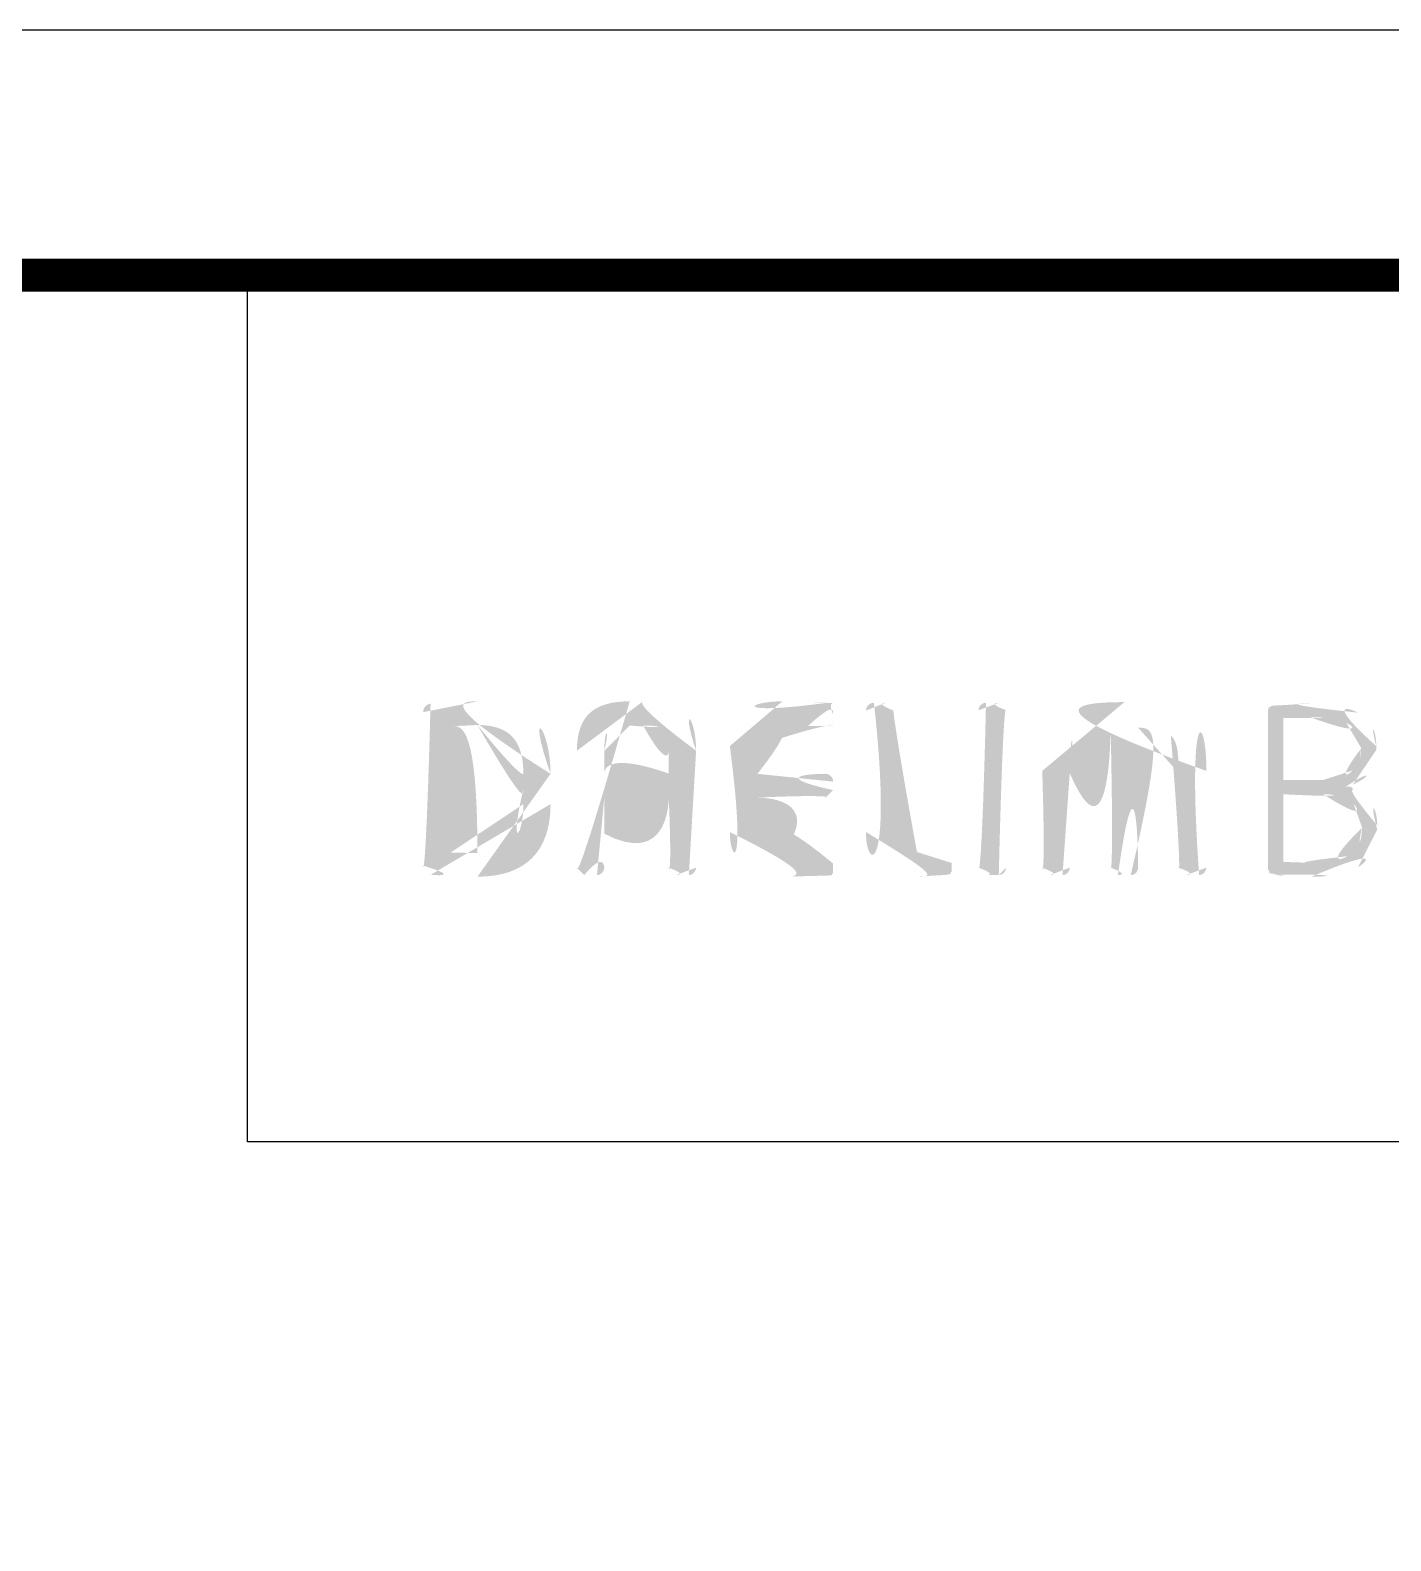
# Model space of a CAD drawing. Extents: x 16296660632 to 16296677083, y -37409619871 to -37409616479.
# Drawn here: x 16296676739.6 to 16296676909.4, y -37409616667.8 to -37409616479.3 of the extents above; entities that cross this region are included whole.
import ezdxf

# ---------------------------------------------------------------- set-up
doc = ezdxf.new("R2010")
doc.units = 0
doc.header["$LTSCALE"] = 10
doc.header["$MEASUREMENT"] = 0
doc.layers.get('0').update_dxf_attribs({"linetype": 'CONTINUOUS'})

msp = doc.modelspace()

# ---------------------------------------------------------------- hatches: boundary and pattern name
h = msp.add_hatch(color=5)
edge = h.paths.add_edge_path()
edge.add_spline(control_points=[(16296676804.581141, -37409616572.059753), (16296676804.581141, -37409616566.1492), (16296676801.428881, -37409616563.013397), (16296676795.46369, -37409616563.013397)], knot_values=[7, 7, 7, 7, 8, 8, 8, 8], degree=3, periodic=0)
edge.add_spline(control_points=[(16296676795.46369, -37409616563.013397), (16296676793.278721, -37409616563.013397), (16296676790.510941, -37409616563.14473), (16296676789.61067, -37409616563.295242)], knot_values=[0, 0, 0, 0, 1, 1, 1, 1], degree=3, periodic=0)
edge.add_spline(control_points=[(16296676789.61067, -37409616563.295242), (16296676789.04838, -37409616563.3937), (16296676788.681669, -37409616563.8097), (16296676788.681669, -37409616564.373299), (16296676788.681669, -37409616564.373299), (16296676788.681669, -37409616583.51664), (16296676788.681669, -37409616583.51664)], knot_values=[1, 1, 1, 1, 2, 2, 2, 3, 3, 3, 3], degree=3, periodic=0)
edge.add_spline(control_points=[(16296676788.681669, -37409616583.51664), (16296676788.681669, -37409616584.113167), (16296676789.04838, -37409616584.509933), (16296676789.6476, -37409616584.641312)], knot_values=[3, 3, 3, 3, 4, 4, 4, 4], degree=3, periodic=0)
edge.add_spline(control_points=[(16296676789.6476, -37409616584.641312), (16296676790.510941, -37409616584.75354), (16296676793.259569, -37409616584.895851), (16296676795.46369, -37409616584.895851)], knot_values=[4, 4, 4, 4, 5, 5, 5, 5], degree=3, periodic=0)
edge.add_spline(control_points=[(16296676795.46369, -37409616584.895851), (16296676801.428881, -37409616584.895851), (16296676804.581141, -37409616581.762749), (16296676804.581141, -37409616575.838593), (16296676804.581141, -37409616575.838593), (16296676804.581141, -37409616572.059753), (16296676804.581141, -37409616572.059753)], knot_values=[5, 5, 5, 5, 6, 6, 6, 7, 7, 7, 7], degree=3, periodic=0)
edge = h.paths.add_edge_path(flags=16)
edge.add_spline(control_points=[(16296676795.44449, -37409616565.965912), (16296676799.421789, -37409616565.965912), (16296676801.19492, -37409616567.856667), (16296676801.19492, -37409616572.059753), (16296676801.19492, -37409616572.059753), (16296676801.19492, -37409616573.004387), (16296676801.19492, -37409616573.949181)], knot_values=[4, 4, 4, 4, 5, 5, 5, 5.5, 5.5, 5.5, 5.5], degree=3, periodic=0)
edge.add_spline(control_points=[(16296676801.19492, -37409616573.949181), (16296676801.19492, -37409616574.893806), (16296676801.19492, -37409616575.838593), (16296676801.19492, -37409616575.838593)], knot_values=[5.5, 5.5, 5.5, 5.5, 6, 6, 6, 6], degree=3, periodic=0)
edge.add_spline(control_points=[(16296676801.19492, -37409616575.838593), (16296676801.19492, -37409616579.943077), (16296676799.30961, -37409616581.946091), (16296676795.46369, -37409616581.946091)], knot_values=[0, 0, 0, 0, 1, 1, 1, 1], degree=3, periodic=0)
edge.add_spline(control_points=[(16296676795.46369, -37409616581.946091), (16296676795.46364, -37409616581.946091), (16296676792.819019, -37409616581.902237), (16296676792.133551, -37409616581.874939), (16296676792.133551, -37409616581.874939), (16296676792.133551, -37409616566.127327), (16296676792.133551, -37409616566.127327)], knot_values=[1.00001, 1.00001, 1.00001, 1.00001, 2, 2, 2, 3, 3, 3, 3], degree=3, periodic=0)
edge.add_spline(control_points=[(16296676792.133551, -37409616566.127327), (16296676793.512659, -37409616565.982262), (16296676795.44449, -37409616565.965912), (16296676795.44449, -37409616565.965912)], knot_values=[3, 3, 3, 3, 4, 4, 4, 4], degree=3, periodic=0)
h = msp.add_hatch(color=5)
edge = h.paths.add_edge_path()
edge.add_spline(control_points=[(16296676822.749001, -37409616569.178352), (16296676822.749001, -37409616564.915161), (16296676820.695379, -37409616563.013397), (16296676816.127069, -37409616563.013397)], knot_values=[13, 13, 13, 13, 14, 14, 14, 14], degree=3, periodic=0)
edge.add_spline(control_points=[(16296676816.127069, -37409616563.013397), (16296676816.127041, -37409616563.013397), (16296676814.457951, -37409616563.013397), (16296676814.457951, -37409616563.013397)], knot_values=[0.00001, 0.00001, 0.00001, 0.00001, 1, 1, 1, 1], degree=3, periodic=0)
edge.add_spline(control_points=[(16296676814.457951, -37409616563.013397), (16296676809.88962, -37409616563.013397), (16296676807.872931, -37409616564.915161), (16296676807.872931, -37409616569.178352), (16296676807.872931, -37409616569.178352), (16296676807.872931, -37409616583.768448), (16296676807.872931, -37409616583.768448)], knot_values=[1, 1, 1, 1, 2, 2, 2, 3, 3, 3, 3], degree=3, periodic=0)
edge.add_spline(control_points=[(16296676807.872931, -37409616583.768448), (16296676807.872931, -37409616584.280144), (16296676808.26697, -37409616584.698807), (16296676808.78278, -37409616584.698807)], knot_values=[3, 3, 3, 3, 4, 4, 4, 4], degree=3, periodic=0)
edge.add_spline(control_points=[(16296676808.78278, -37409616584.698807), (16296676808.782789, -37409616584.698807), (16296676810.37669, -37409616584.698807), (16296676810.37669, -37409616584.698807)], knot_values=[4.00001, 4.00001, 4.00001, 4.00001, 5, 5, 5, 5], degree=3, periodic=0)
edge.add_spline(control_points=[(16296676810.37669, -37409616584.698807), (16296676810.911631, -37409616584.698807), (16296676811.286501, -37409616584.200783), (16296676811.286501, -37409616583.768448), (16296676811.286501, -37409616583.768448), (16296676811.286501, -37409616581.668999), (16296676811.286501, -37409616579.526787)], knot_values=[5, 5, 5, 5, 6, 6, 6, 6.5, 6.5, 6.5, 6.5], degree=3, periodic=0)
edge.add_spline(control_points=[(16296676811.286501, -37409616579.526787), (16296676811.286501, -37409616577.38459), (16296676811.286501, -37409616575.199654), (16296676811.286501, -37409616575.028679), (16296676811.286501, -37409616575.028679), (16296676819.33407, -37409616575.028679), (16296676819.33407, -37409616575.028679)], knot_values=[6.5, 6.5, 6.5, 6.5, 7, 7, 7, 8, 8, 8, 8], degree=3, periodic=0)
edge.add_spline(control_points=[(16296676819.33407, -37409616575.028679), (16296676819.33407, -37409616575.370552), (16296676819.33407, -37409616583.768448), (16296676819.33407, -37409616583.768448)], knot_values=[8, 8, 8, 8, 9, 9, 9, 9], degree=3, periodic=0)
edge.add_spline(control_points=[(16296676819.33407, -37409616583.768448), (16296676819.33407, -37409616584.299271), (16296676819.74728, -37409616584.698807), (16296676820.235701, -37409616584.698807)], knot_values=[9, 9, 9, 9, 10, 10, 10, 10], degree=3, periodic=0)
edge.add_spline(control_points=[(16296676820.235701, -37409616584.698807), (16296676820.23572, -37409616584.698807), (16296676821.83919, -37409616584.698807), (16296676821.83919, -37409616584.698807)], knot_values=[10.00001, 10.00001, 10.00001, 10.00001, 11, 11, 11, 11], degree=3, periodic=0)
edge.add_spline(control_points=[(16296676821.83919, -37409616584.698807), (16296676822.37414, -37409616584.698807), (16296676822.749001, -37409616584.181587), (16296676822.749001, -37409616583.768448), (16296676822.749001, -37409616583.768448), (16296676822.749001, -37409616569.178352), (16296676822.749001, -37409616569.178352)], knot_values=[11, 11, 11, 11, 12, 12, 12, 13, 13, 13, 13], degree=3, periodic=0)
edge = h.paths.add_edge_path(flags=16)
edge.add_spline(control_points=[(16296676811.286501, -37409616569.178352), (16296676811.286501, -37409616566.474831), (16296676812.05681, -37409616566.028847), (16296676814.457951, -37409616566.028847)], knot_values=[2, 2, 2, 2, 3, 3, 3, 3], degree=3, periodic=0)
edge.add_spline(control_points=[(16296676814.457951, -37409616566.028847), (16296676814.45796, -37409616566.028847), (16296676816.127069, -37409616566.028847), (16296676816.127069, -37409616566.028847)], knot_values=[3.00001, 3.00001, 3.00001, 3.00001, 4, 4, 4, 4], degree=3, periodic=0)
edge.add_spline(control_points=[(16296676816.127069, -37409616566.028847), (16296676818.537809, -37409616566.028847), (16296676819.33407, -37409616566.474831), (16296676819.33407, -37409616569.178352)], knot_values=[4, 4, 4, 4, 5, 5, 5, 5], degree=3, periodic=0)
edge.add_spline(control_points=[(16296676819.33407, -37409616569.178352), (16296676819.33407, -37409616569.178383), (16296676819.33407, -37409616571.772423), (16296676819.33407, -37409616572.026787)], knot_values=[5.00001, 5.00001, 5.00001, 5.00001, 6, 6, 6, 6], degree=3, periodic=0)
edge.add_spline(control_points=[(16296676819.33407, -37409616572.026787), (16296676819.33407, -37409616572.026787), (16296676811.286501, -37409616572.026787), (16296676811.286501, -37409616572.026787)], knot_values=[0, 0, 0, 0, 1, 1, 1, 1], degree=3, periodic=0)
edge.add_spline(control_points=[(16296676811.286501, -37409616572.026787), (16296676811.286501, -37409616571.772423), (16296676811.286501, -37409616569.178352), (16296676811.286501, -37409616569.178352)], knot_values=[1, 1, 1, 1, 2, 2, 2, 2], degree=3, periodic=0)
h = msp.add_hatch(color=5)
edge = h.paths.add_edge_path()
edge.add_spline(control_points=[(16296676830.402519, -37409616572.059753), (16296676830.402519, -37409616571.783279), (16296676830.402519, -37409616568.592873), (16296676830.402519, -37409616568.592873)], knot_values=[14, 14, 14, 14, 15, 15, 15, 15], degree=3, periodic=0)
edge.add_spline(control_points=[(16296676830.402519, -37409616568.592873), (16296676830.402519, -37409616566.970131), (16296676830.402519, -37409616566.083611), (16296676833.562981, -37409616566.083611), (16296676833.562981, -37409616566.083611), (16296676835.13431, -37409616566.086998), (16296676836.70566, -37409616566.09037)], knot_values=[15, 15, 15, 15, 16, 16, 16, 16.5, 16.5, 16.5, 16.5], degree=3, periodic=0)
edge.add_spline(control_points=[(16296676836.70566, -37409616566.09037), (16296676838.27701, -37409616566.093849), (16296676839.848351, -37409616566.097237), (16296676839.848351, -37409616566.097237), (16296676839.848351, -37409616566.097237), (16296676839.848351, -37409616565.384438), (16296676839.848351, -37409616564.671669)], knot_values=[16.5, 16.5, 16.5, 16.5, 17, 17, 17, 17.5, 17.5, 17.5, 17.5], degree=3, periodic=0)
edge.add_spline(control_points=[(16296676839.848351, -37409616564.671669), (16296676839.848351, -37409616563.958801), (16296676839.848351, -37409616563.245972), (16296676839.848351, -37409616563.245972)], knot_values=[17.5, 17.5, 17.5, 17.5, 18, 18, 18, 18], degree=3, periodic=0)
edge.add_spline(control_points=[(16296676839.848351, -37409616563.245972), (16296676839.84831, -37409616563.245972), (16296676839.21077, -37409616563.185783), (16296676839.21077, -37409616563.185783)], knot_values=[18.00001, 18.00001, 18.00001, 18.00001, 19, 19, 19, 19], degree=3, periodic=0)
edge.add_spline(control_points=[(16296676839.21077, -37409616563.185783), (16296676837.93564, -37409616563.079033), (16296676835.11994, -37409616563.013397), (16296676833.52743, -37409616563.013397)], knot_values=[19, 19, 19, 19, 20, 20, 20, 20], degree=3, periodic=0)
edge.add_spline(control_points=[(16296676833.52743, -37409616563.013397), (16296676829.100031, -37409616563.013397), (16296676826.960211, -37409616564.827522), (16296676826.960211, -37409616568.592873)], knot_values=[20, 20, 20, 20, 21, 21, 21, 21], degree=3, periodic=0)
edge.add_spline(control_points=[(16296676826.960211, -37409616568.592873), (16296676826.960211, -37409616568.592873), (16296676826.960211, -37409616579.324654), (16296676826.960211, -37409616579.324654)], knot_values=[0, 0, 0, 0, 1, 1, 1, 1], degree=3, periodic=0)
edge.add_spline(control_points=[(16296676826.960211, -37409616579.324654), (16296676826.960211, -37409616583.076088), (16296676829.100031, -37409616584.895851), (16296676833.52743, -37409616584.895851)], knot_values=[1, 1, 1, 1, 2, 2, 2, 2], degree=3, periodic=0)
edge.add_spline(control_points=[(16296676833.52743, -37409616584.895851), (16296676835.48665, -37409616584.895851), (16296676838.132681, -37409616584.857582), (16296676839.21077, -37409616584.75354)], knot_values=[2, 2, 2, 2, 3, 3, 3, 3], degree=3, periodic=0)
edge.add_spline(control_points=[(16296676839.21077, -37409616584.75354), (16296676839.21077, -37409616584.75354), (16296676839.69784, -37409616584.712448), (16296676839.69784, -37409616584.712448)], knot_values=[3.00001, 3.00001, 3.00001, 3.00001, 3.99999, 3.99999, 3.99999, 3.99999], degree=3, periodic=0)
edge.add_spline(control_points=[(16296676839.69784, -37409616584.712448), (16296676839.69784, -37409616584.712448), (16296676839.69784, -37409616584.712448), (16296676839.69784, -37409616584.712448), (16296676839.69784, -37409616584.712448), (16296676839.84831, -37409616584.698807), (16296676839.848351, -37409616584.698807)], knot_values=[3.99999, 3.99999, 3.99999, 3.99999, 4, 4, 4, 4.99999, 4.99999, 4.99999, 4.99999], degree=3, periodic=0)
edge.add_spline(control_points=[(16296676839.848351, -37409616584.698807), (16296676839.848351, -37409616584.698807), (16296676839.848351, -37409616584.698807), (16296676839.848351, -37409616584.698807), (16296676839.848351, -37409616584.698807), (16296676839.848351, -37409616583.978416), (16296676839.848351, -37409616583.258133)], knot_values=[4.99999, 4.99999, 4.99999, 4.99999, 5.25, 5.25, 5.25, 5.5, 5.5, 5.5, 5.5], degree=3, periodic=0)
edge.add_spline(control_points=[(16296676839.848351, -37409616583.258133), (16296676839.848351, -37409616582.537849), (16296676839.848351, -37409616581.817421), (16296676839.848351, -37409616581.817421), (16296676839.848351, -37409616581.817421), (16296676833.562981, -37409616581.817421), (16296676833.562981, -37409616581.817421)], knot_values=[5.5, 5.5, 5.5, 5.5, 6, 6, 6, 7, 7, 7, 7], degree=3, periodic=0)
edge.add_spline(control_points=[(16296676833.562981, -37409616581.817421), (16296676830.402519, -37409616581.817421), (16296676830.402519, -37409616580.936394), (16296676830.402519, -37409616579.324654), (16296676830.402519, -37409616579.324654), (16296676830.402519, -37409616575.332336), (16296676830.402519, -37409616575.017647)], knot_values=[7, 7, 7, 7, 8, 8, 8, 9, 9, 9, 9], degree=3, periodic=0)
edge.add_spline(control_points=[(16296676830.402519, -37409616575.017647), (16296676830.711729, -37409616575.017647), (16296676838.890619, -37409616575.017647), (16296676838.890619, -37409616575.017647)], knot_values=[9, 9, 9, 9, 10, 10, 10, 10], degree=3, periodic=0)
edge.add_spline(control_points=[(16296676838.890619, -37409616575.017647), (16296676839.396851, -37409616575.017647), (16296676839.848351, -37409616574.615334), (16296676839.848351, -37409616574.098228)], knot_values=[10, 10, 10, 10, 11, 11, 11, 11], degree=3, periodic=0)
edge.add_spline(control_points=[(16296676839.848351, -37409616574.098228), (16296676839.848351, -37409616574.098228), (16296676839.848351, -37409616573.031067), (16296676839.848351, -37409616573.031067)], knot_values=[11.00001, 11.00001, 11.00001, 11.00001, 12, 12, 12, 12], degree=3, periodic=0)
edge.add_spline(control_points=[(16296676839.848351, -37409616573.031067), (16296676839.848351, -37409616572.494759), (16296676839.396851, -37409616572.059753), (16296676838.890619, -37409616572.059753), (16296676838.890619, -37409616572.059753), (16296676830.711729, -37409616572.059753), (16296676830.402519, -37409616572.059753)], knot_values=[12, 12, 12, 12, 13, 13, 13, 14, 14, 14, 14], degree=3, periodic=0)
h = msp.add_hatch(color=5)
edge = h.paths.add_edge_path()
edge.add_spline(control_points=[(16296676850.306601, -37409616581.817421), (16296676847.37052, -37409616581.817421), (16296676847.37052, -37409616580.706497), (16296676847.37052, -37409616579.633888), (16296676847.37052, -37409616579.633888), (16296676847.37052, -37409616564.165321), (16296676847.37052, -37409616564.165321)], knot_values=[9, 9, 9, 9, 10, 10, 10, 11, 11, 11, 11], degree=3, periodic=0)
edge.add_spline(control_points=[(16296676847.37052, -37409616564.165321), (16296676847.37052, -37409616563.645554), (16296676846.92996, -37409616563.196693), (16296676846.4046, -37409616563.196693)], knot_values=[11, 11, 11, 11, 12, 12, 12, 12], degree=3, periodic=0)
edge.add_spline(control_points=[(16296676846.4046, -37409616563.196693), (16296676846.40456, -37409616563.196693), (16296676844.940689, -37409616563.196693), (16296676844.94067, -37409616563.196693)], knot_values=[12.00001, 12.00001, 12.00001, 12.00001, 12.99999, 12.99999, 12.99999, 12.99999], degree=3, periodic=0)
edge.add_spline(control_points=[(16296676844.94067, -37409616563.196693), (16296676844.40707, -37409616563.196693), (16296676843.94738, -37409616563.645554), (16296676843.94738, -37409616564.165321), (16296676843.94738, -37409616564.165321), (16296676843.94738, -37409616579.324654), (16296676843.94738, -37409616579.324654)], knot_values=[0, 0, 0, 0, 1, 1, 1, 2, 2, 2, 2], degree=3, periodic=0)
edge.add_spline(control_points=[(16296676843.94738, -37409616579.324654), (16296676843.94738, -37409616584.266457), (16296676847.343149, -37409616584.895851), (16296676850.27924, -37409616584.895851)], knot_values=[2, 2, 2, 2, 3, 3, 3, 3], degree=3, periodic=0)
edge.add_spline(control_points=[(16296676850.27924, -37409616584.895851), (16296676852.427231, -37409616584.895851), (16296676852.952641, -37409616584.802811), (16296676853.61755, -37409616584.698807)], knot_values=[3, 3, 3, 3, 4, 4, 4, 4], degree=3, periodic=0)
edge.add_spline(control_points=[(16296676853.61755, -37409616584.698807), (16296676853.617571, -37409616584.698807), (16296676853.99242, -37409616584.65226), (16296676853.99242, -37409616584.65226)], knot_values=[4.00001, 4.00001, 4.00001, 4.00001, 4.99999, 4.99999, 4.99999, 4.99999], degree=3, periodic=0)
edge.add_spline(control_points=[(16296676853.99242, -37409616584.65226), (16296676853.99242, -37409616584.65226), (16296676853.99242, -37409616584.65226), (16296676853.99242, -37409616584.65226), (16296676853.99242, -37409616584.65226), (16296676854.471291, -37409616584.567451), (16296676854.471291, -37409616584.567451)], knot_values=[4.99999, 4.99999, 4.99999, 4.99999, 5.499995, 5.499995, 5.499995, 5.99999, 5.99999, 5.99999, 5.99999], degree=3, periodic=0)
edge.add_spline(control_points=[(16296676854.471291, -37409616584.567451), (16296676854.471291, -37409616584.567451), (16296676854.471291, -37409616584.567451), (16296676854.471291, -37409616584.567451), (16296676854.471291, -37409616584.567451), (16296676854.64097, -37409616584.542892), (16296676854.64097, -37409616584.542892)], knot_values=[5.99999, 5.99999, 5.99999, 5.99999, 6.499995, 6.499995, 6.499995, 6.99999, 6.99999, 6.99999, 6.99999], degree=3, periodic=0)
edge.add_spline(control_points=[(16296676854.64097, -37409616584.542892), (16296676854.64097, -37409616584.542892), (16296676854.64097, -37409616584.542892), (16296676854.64097, -37409616584.542892), (16296676854.64097, -37409616584.542892), (16296676854.64097, -37409616583.861519), (16296676854.64097, -37409616583.180168)], knot_values=[6.99999, 6.99999, 6.99999, 6.99999, 7.25, 7.25, 7.25, 7.5, 7.5, 7.5, 7.5], degree=3, periodic=0)
edge.add_spline(control_points=[(16296676854.64097, -37409616583.180168), (16296676854.64097, -37409616582.498787), (16296676854.64097, -37409616581.817421), (16296676854.64097, -37409616581.817421), (16296676854.64097, -37409616581.817421), (16296676850.306601, -37409616581.817421), (16296676850.306601, -37409616581.817421)], knot_values=[7.5, 7.5, 7.5, 7.5, 8, 8, 8, 9, 9, 9, 9], degree=3, periodic=0)
h = msp.add_hatch(color=5)
edge = h.paths.add_edge_path()
edge.add_spline(control_points=[(16296676860.52133, -37409616584.698807), (16296676861.074039, -37409616584.698807), (16296676861.421591, -37409616584.200783), (16296676861.421591, -37409616583.768448), (16296676861.421591, -37409616583.768448), (16296676861.421591, -37409616564.129784), (16296676861.421591, -37409616564.129784)], knot_values=[4, 4, 4, 4, 5, 5, 5, 6, 6, 6, 6], degree=3, periodic=0)
edge.add_spline(control_points=[(16296676861.421591, -37409616564.129784), (16296676861.421591, -37409616563.618149), (16296676861.02754, -37409616563.196693), (16296676860.52133, -37409616563.196693)], knot_values=[6, 6, 6, 6, 7, 7, 7, 7], degree=3, periodic=0)
edge.add_spline(control_points=[(16296676860.52133, -37409616563.196693), (16296676860.52128, -37409616563.196693), (16296676858.92609, -37409616563.196693), (16296676858.92605, -37409616563.196693)], knot_values=[7.00001, 7.00001, 7.00001, 7.00001, 7.99999, 7.99999, 7.99999, 7.99999], degree=3, periodic=0)
edge.add_spline(control_points=[(16296676858.92605, -37409616563.196693), (16296676858.345949, -37409616563.196693), (16296676857.99844, -37409616563.672752), (16296676857.99844, -37409616564.129784), (16296676857.99844, -37409616564.129784), (16296676857.99844, -37409616583.768448), (16296676857.99844, -37409616583.768448)], knot_values=[0, 0, 0, 0, 1, 1, 1, 2, 2, 2, 2], degree=3, periodic=0)
edge.add_spline(control_points=[(16296676857.99844, -37409616583.768448), (16296676857.99844, -37409616584.299271), (16296676858.428011, -37409616584.698807), (16296676858.92605, -37409616584.698807)], knot_values=[2, 2, 2, 2, 3, 3, 3, 3], degree=3, periodic=0)
edge.add_spline(control_points=[(16296676858.92605, -37409616584.698807), (16296676858.92609, -37409616584.698807), (16296676860.52133, -37409616584.698807), (16296676860.52133, -37409616584.698807)], knot_values=[3.00001, 3.00001, 3.00001, 3.00001, 4, 4, 4, 4], degree=3, periodic=0)
h = msp.add_hatch(color=5)
edge = h.paths.add_edge_path()
edge.add_spline(control_points=[(16296676869.37607, -37409616571.963997), (16296676869.37607, -37409616566.792282), (16296676870.087549, -37409616566.286034), (16296676874.47525, -37409616566.266899)], knot_values=[5, 5, 5, 5, 6, 6, 6, 6], degree=3, periodic=0)
edge.add_spline(control_points=[(16296676874.47525, -37409616566.266899), (16296676874.47525, -37409616566.576019), (16296676874.47525, -37409616583.768448), (16296676874.47525, -37409616583.768448)], knot_values=[6, 6, 6, 6, 7, 7, 7, 7], degree=3, periodic=0)
edge.add_spline(control_points=[(16296676874.47525, -37409616583.768448), (16296676874.47525, -37409616584.310257), (16296676874.88022, -37409616584.698807), (16296676875.39463, -37409616584.698807)], knot_values=[7, 7, 7, 7, 8, 8, 8, 8], degree=3, periodic=0)
edge.add_spline(control_points=[(16296676875.39463, -37409616584.698807), (16296676875.394661, -37409616584.698807), (16296676876.981701, -37409616584.698807), (16296676876.981701, -37409616584.698807)], knot_values=[8.00001, 8.00001, 8.00001, 8.00001, 9, 9, 9, 9], degree=3, periodic=0)
edge.add_spline(control_points=[(16296676876.981701, -37409616584.698807), (16296676877.5618, -37409616584.698807), (16296676877.90111, -37409616584.200783), (16296676877.90111, -37409616583.768448), (16296676877.90111, -37409616583.768448), (16296676877.90111, -37409616566.641792), (16296676877.90111, -37409616566.299782)], knot_values=[9, 9, 9, 9, 10, 10, 10, 11, 11, 11, 11], degree=3, periodic=0)
edge.add_spline(control_points=[(16296676877.90111, -37409616566.299782), (16296676879.95336, -37409616566.313408), (16296676881.26133, -37409616566.524033), (16296676881.989201, -37409616567.252007)], knot_values=[11, 11, 11, 11, 12, 12, 12, 12], degree=3, periodic=0)
edge.add_spline(control_points=[(16296676881.989201, -37409616567.252007), (16296676882.83746, -37409616568.067337), (16296676882.974279, -37409616569.605148), (16296676882.974279, -37409616571.963997), (16296676882.974279, -37409616571.963997), (16296676882.974279, -37409616583.768448), (16296676882.974279, -37409616583.768448)], knot_values=[12, 12, 12, 12, 13, 13, 13, 14, 14, 14, 14], degree=3, periodic=0)
edge.add_spline(control_points=[(16296676882.974279, -37409616583.768448), (16296676882.974279, -37409616584.280144), (16296676883.395691, -37409616584.698807), (16296676883.89369, -37409616584.698807)], knot_values=[14, 14, 14, 14, 15, 15, 15, 15], degree=3, periodic=0)
edge.add_spline(control_points=[(16296676883.89369, -37409616584.698807), (16296676883.893721, -37409616584.698807), (16296676885.519079, -37409616584.698807), (16296676885.519079, -37409616584.698807)], knot_values=[15.00001, 15.00001, 15.00001, 15.00001, 16, 16, 16, 16], degree=3, periodic=0)
edge.add_spline(control_points=[(16296676885.519079, -37409616584.698807), (16296676886.044439, -37409616584.698807), (16296676886.42753, -37409616584.181587), (16296676886.42753, -37409616583.768448), (16296676886.42753, -37409616583.768448), (16296676886.42753, -37409616571.692963), (16296676886.42753, -37409616571.692963)], knot_values=[16, 16, 16, 16, 17, 17, 17, 18, 18, 18, 18], degree=3, periodic=0)
edge.add_spline(control_points=[(16296676886.42753, -37409616571.692963), (16296676886.42753, -37409616564.354134), (16296676883.99766, -37409616563.114563), (16296676876.193649, -37409616563.114563)], knot_values=[18, 18, 18, 18, 19, 19, 19, 19], degree=3, periodic=0)
edge.add_spline(control_points=[(16296676876.193649, -37409616563.114563), (16296676868.38006, -37409616563.114563), (16296676865.94199, -37409616564.354134), (16296676865.94199, -37409616571.692963)], knot_values=[19, 19, 19, 19, 20, 20, 20, 20], degree=3, periodic=0)
edge.add_spline(control_points=[(16296676865.94199, -37409616571.692963), (16296676865.94199, -37409616571.692963), (16296676865.94199, -37409616583.768448), (16296676865.94199, -37409616583.768448)], knot_values=[0, 0, 0, 0, 1, 1, 1, 1], degree=3, periodic=0)
edge.add_spline(control_points=[(16296676865.94199, -37409616583.768448), (16296676865.94199, -37409616584.299271), (16296676866.3552, -37409616584.698807), (16296676866.88055, -37409616584.698807)], knot_values=[1, 1, 1, 1, 2, 2, 2, 2], degree=3, periodic=0)
edge.add_spline(control_points=[(16296676866.88055, -37409616584.698807), (16296676866.880581, -37409616584.698807), (16296676868.475809, -37409616584.698807), (16296676868.475809, -37409616584.698807)], knot_values=[2.00001, 2.00001, 2.00001, 2.00001, 3, 3, 3, 3], degree=3, periodic=0)
edge.add_spline(control_points=[(16296676868.475809, -37409616584.698807), (16296676869.047729, -37409616584.698807), (16296676869.37607, -37409616584.200783), (16296676869.37607, -37409616583.768448), (16296676869.37607, -37409616583.768448), (16296676869.37607, -37409616571.963997), (16296676869.37607, -37409616571.963997)], knot_values=[3, 3, 3, 3, 4, 4, 4, 5, 5, 5, 5], degree=3, periodic=0)
h = msp.add_hatch(color=5)
edge = h.paths.add_edge_path()
edge.add_spline(control_points=[(16296676907.624519, -37409616568.603737), (16296676907.624519, -37409616566.48307), (16296676906.743429, -37409616565.229881), (16296676905.271259, -37409616564.419861)], knot_values=[4, 4, 4, 4, 5, 5, 5, 5], degree=3, periodic=0)
edge.add_spline(control_points=[(16296676905.271259, -37409616564.419861), (16296676903.78821, -37409616563.593521), (16296676901.6812, -37409616563.276131), (16296676899.37174, -37409616563.276131)], knot_values=[5, 5, 5, 5, 6, 6, 6, 6], degree=3, periodic=0)
edge.add_spline(control_points=[(16296676899.37174, -37409616563.276131), (16296676897.456341, -37409616563.276131), (16296676895.677679, -37409616563.3937), (16296676894.68169, -37409616563.525146)], knot_values=[6, 6, 6, 6, 7, 7, 7, 7], degree=3, periodic=0)
edge.add_spline(control_points=[(16296676894.68169, -37409616563.525146), (16296676894.44636, -37409616563.538696), (16296676894.32596, -37409616563.618149), (16296676894.243851, -37409616563.705711)], knot_values=[7, 7, 7, 7, 8, 8, 8, 8], degree=3, periodic=0)
edge.add_spline(control_points=[(16296676894.243851, -37409616563.705711), (16296676894.156269, -37409616563.776772), (16296676894.101549, -37409616563.932869), (16296676894.101549, -37409616564.231041)], knot_values=[8, 8, 8, 8, 9, 9, 9, 9], degree=3, periodic=0)
edge.add_spline(control_points=[(16296676894.101549, -37409616564.231041), (16296676894.101549, -37409616564.231041), (16296676894.101549, -37409616583.883347), (16296676894.101549, -37409616583.883347)], knot_values=[9, 9, 9, 9, 10, 10, 10, 10], degree=3, periodic=0)
edge.add_spline(control_points=[(16296676894.101549, -37409616583.883347), (16296676894.101549, -37409616584.228127), (16296676894.156269, -37409616584.389557), (16296676894.211029, -37409616584.455299)], knot_values=[10, 10, 10, 10, 11, 11, 11, 11], degree=3, periodic=0)
edge.add_spline(control_points=[(16296676894.211029, -37409616584.455299), (16296676894.29859, -37409616584.507263), (16296676894.41898, -37409616584.594841), (16296676894.758289, -37409616584.641312)], knot_values=[11, 11, 11, 11, 12, 12, 12, 12], degree=3, periodic=0)
edge.add_spline(control_points=[(16296676894.758289, -37409616584.641312), (16296676895.83639, -37409616584.802811), (16296676897.582161, -37409616584.903999), (16296676899.514021, -37409616584.903999)], knot_values=[12, 12, 12, 12, 13, 13, 13, 13], degree=3, periodic=0)
edge.add_spline(control_points=[(16296676899.514021, -37409616584.903999), (16296676901.785191, -37409616584.914917), (16296676903.88669, -37409616584.556503), (16296676905.358829, -37409616583.702751)], knot_values=[13, 13, 13, 13, 14, 14, 14, 14], degree=3, periodic=0)
edge.add_spline(control_points=[(16296676905.358829, -37409616583.702751), (16296676906.830971, -37409616582.788834), (16296676907.750389, -37409616581.387833), (16296676907.750389, -37409616579.012703)], knot_values=[14, 14, 14, 14, 15, 15, 15, 15], degree=3, periodic=0)
edge.add_spline(control_points=[(16296676907.750389, -37409616579.012703), (16296676907.750389, -37409616579.012703), (16296676907.750389, -37409616578.498238), (16296676907.750389, -37409616578.498238)], knot_values=[15, 15, 15, 15, 16, 16, 16, 16], degree=3, periodic=0)
edge.add_spline(control_points=[(16296676907.750389, -37409616578.498238), (16296676907.750389, -37409616576.391273), (16296676906.61207, -37409616574.760468), (16296676904.718531, -37409616574.098228)], knot_values=[16, 16, 16, 16, 17, 17, 17, 17], degree=3, periodic=0)
edge.add_spline(control_points=[(16296676904.718531, -37409616574.098228), (16296676904.718531, -37409616574.098228), (16296676903.73348, -37409616573.723412), (16296676903.73345, -37409616573.723412)], knot_values=[0, 0, 0, 0, 0.9999820139, 0.9999820139, 0.9999820139, 0.9999820139], degree=3, periodic=0)
edge.add_spline(control_points=[(16296676903.73345, -37409616573.723412), (16296676903.73348, -37409616573.72332), (16296676904.718531, -37409616573.386833), (16296676904.718531, -37409616573.386833)], knot_values=[1.0000179868, 1.0000179868, 1.0000179868, 1.0000179868, 2, 2, 2, 2], degree=3, periodic=0)
edge.add_spline(control_points=[(16296676904.718531, -37409616573.386833), (16296676906.61207, -37409616572.606956), (16296676907.624519, -37409616571.14576), (16296676907.624519, -37409616569.079842)], knot_values=[2, 2, 2, 2, 3, 3, 3, 3], degree=3, periodic=0)
edge.add_spline(control_points=[(16296676907.624519, -37409616569.079842), (16296676907.624519, -37409616569.079842), (16296676907.624519, -37409616568.603737), (16296676907.624519, -37409616568.603737)], knot_values=[3, 3, 3, 3, 4, 4, 4, 4], degree=3, periodic=0)
edge = h.paths.add_edge_path(flags=16)
edge.add_spline(control_points=[(16296676896.033409, -37409616572.823082), (16296676896.033409, -37409616572.823082), (16296676896.033409, -37409616565.112129), (16296676896.033409, -37409616565.112129)], knot_values=[8, 8, 8, 8, 9, 9, 9, 9], degree=3, periodic=0)
edge.add_spline(control_points=[(16296676896.033409, -37409616565.112129), (16296676896.033409, -37409616565.112129), (16296676896.400089, -37409616565.095703), (16296676896.400089, -37409616565.095703)], knot_values=[0, 0, 0, 0, 1, 1, 1, 1], degree=3, periodic=0)
edge.add_spline(control_points=[(16296676896.400089, -37409616565.095703), (16296676897.231939, -37409616565.057426), (16296676898.342859, -37409616564.999992), (16296676899.37174, -37409616564.999992)], knot_values=[1, 1, 1, 1, 2, 2, 2, 2], degree=3, periodic=0)
edge.add_spline(control_points=[(16296676899.37174, -37409616564.999992), (16296676901.19961, -37409616564.999992), (16296676902.710079, -37409616565.150429), (16296676903.88669, -37409616565.700394)], knot_values=[2, 2, 2, 2, 3, 3, 3, 3], degree=3, periodic=0)
edge.add_spline(control_points=[(16296676903.88669, -37409616565.700394), (16296676905.019541, -37409616566.228539), (16296676905.730989, -37409616567.295753), (16296676905.730989, -37409616568.808968)], knot_values=[3, 3, 3, 3, 4, 4, 4, 4], degree=3, periodic=0)
edge.add_spline(control_points=[(16296676905.730989, -37409616568.808968), (16296676905.730989, -37409616568.808968), (16296676905.730989, -37409616568.901932), (16296676905.730989, -37409616568.901932)], knot_values=[4, 4, 4, 4, 5, 5, 5, 5], degree=3, periodic=0)
edge.add_spline(control_points=[(16296676905.730989, -37409616568.901932), (16296676905.730989, -37409616569.887093), (16296676905.457359, -37409616570.891319), (16296676904.702129, -37409616571.641029)], knot_values=[5, 5, 5, 5, 6, 6, 6, 6], degree=3, periodic=0)
edge.add_spline(control_points=[(16296676904.702129, -37409616571.641029), (16296676903.957821, -37409616572.39621), (16296676902.759331, -37409616572.823082), (16296676901.002581, -37409616572.823082)], knot_values=[6, 6, 6, 6, 7, 7, 7, 7], degree=3, periodic=0)
edge.add_spline(control_points=[(16296676901.002581, -37409616572.823082), (16296676901.002581, -37409616572.823082), (16296676896.033409, -37409616572.823082), (16296676896.033409, -37409616572.823082)], knot_values=[7, 7, 7, 7, 8, 8, 8, 8], degree=3, periodic=0)
edge = h.paths.add_edge_path(flags=16)
edge.add_spline(control_points=[(16296676896.033409, -37409616574.607193), (16296676896.033409, -37409616574.607193), (16296676901.002581, -37409616574.607193), (16296676901.002581, -37409616574.607193)], knot_values=[5, 5, 5, 5, 6, 6, 6, 6], degree=3, periodic=0)
edge.add_spline(control_points=[(16296676901.002581, -37409616574.607193), (16296676902.786659, -37409616574.607193), (16296676904.01803, -37409616575.036827), (16296676904.811569, -37409616575.852226)], knot_values=[6, 6, 6, 6, 7, 7, 7, 7], degree=3, periodic=0)
edge.add_spline(control_points=[(16296676904.811569, -37409616575.852226), (16296676905.58869, -37409616576.632149), (16296676905.845909, -37409616577.70475), (16296676905.845909, -37409616578.728127)], knot_values=[7, 7, 7, 7, 8, 8, 8, 8], degree=3, periodic=0)
edge.add_spline(control_points=[(16296676905.845909, -37409616578.728127), (16296676905.845909, -37409616578.728127), (16296676905.845909, -37409616578.807571), (16296676905.845909, -37409616578.807571)], knot_values=[8, 8, 8, 8, 9, 9, 9, 9], degree=3, periodic=0)
edge.add_spline(control_points=[(16296676905.845909, -37409616578.807571), (16296676905.845909, -37409616580.476631), (16296676905.18919, -37409616581.6642), (16296676904.050871, -37409616582.334549)], knot_values=[0, 0, 0, 0, 1, 1, 1, 1], degree=3, periodic=0)
edge.add_spline(control_points=[(16296676904.050871, -37409616582.334549), (16296676902.901621, -37409616582.980423), (16296676901.352871, -37409616583.169197), (16296676899.514021, -37409616583.169197)], knot_values=[1, 1, 1, 1, 2, 2, 2, 2], degree=3, periodic=0)
edge.add_spline(control_points=[(16296676899.514021, -37409616583.169197), (16296676898.463289, -37409616583.169197), (16296676897.37422, -37409616583.095337), (16296676896.400089, -37409616583.065269)], knot_values=[2, 2, 2, 2, 3, 3, 3, 3], degree=3, periodic=0)
edge.add_spline(control_points=[(16296676896.400089, -37409616583.065269), (16296676896.400089, -37409616583.065269), (16296676896.033409, -37409616583.046127), (16296676896.033409, -37409616583.046127)], knot_values=[3.0000173938, 3.0000173938, 3.0000173938, 3.0000173938, 4, 4, 4, 4], degree=3, periodic=0)
edge.add_spline(control_points=[(16296676896.033409, -37409616583.046127), (16296676896.033409, -37409616583.046127), (16296676896.033409, -37409616574.607193), (16296676896.033409, -37409616574.607193)], knot_values=[4, 4, 4, 4, 5, 5, 5, 5], degree=3, periodic=0)

# ---------------------------------------------------------------- linework, layer by layer
at = {"color": 5, "ltscale": 0.5}
msp.add_line((16296676766.754061, -37409616617.995651), (16296676766.754061, -37409616509.83886), dxfattribs=at)
at = {"color": 5, "ltscale": 40}
msp.add_line((16296677053.913019, -37409616617.995651), (16296676766.754061, -37409616617.995651), dxfattribs=at)
at = {"ltscale": 0.5}
msp.add_lwpolyline([(16296675286.220461, -37409617795.791344), (16296677082.980459, -37409617795.791344), (16296677082.980459, -37409616479.271339), (16296675286.220461, -37409616479.271339)], close=True, dxfattribs=at)
at = {"color": 5, "linetype": 'ByBlock', "lineweight": 200, "const_width": 4.14}
msp.add_lwpolyline([(16296675315.11268, -37409617739.419121), (16296677053.91268, -37409617739.419121), (16296677053.91268, -37409616509.839111), (16296675315.11268, -37409616509.839111)], close=True, dxfattribs=at)

doc.saveas('drawing.dxf')
